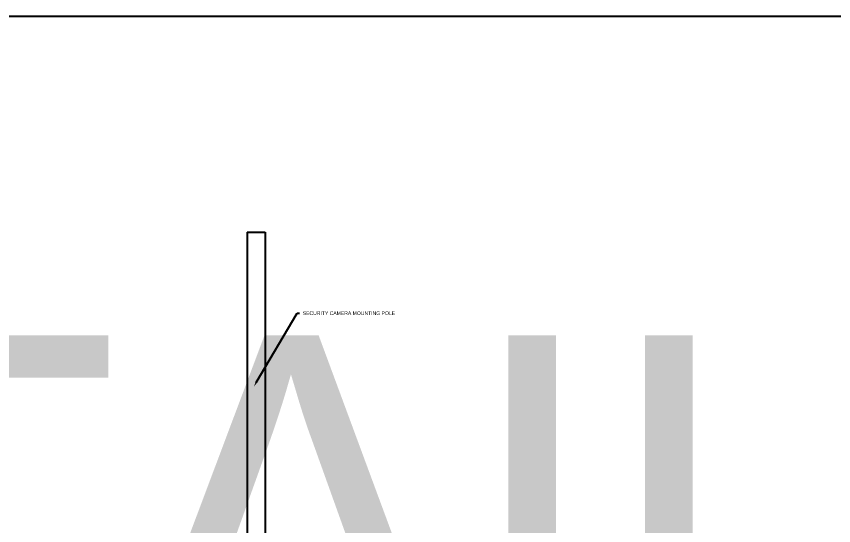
# Model space of a CAD drawing. Header units: feet. Extents: x -18 to 2540, y -48 to 1440.
# Drawn here: x 2130.46 to 2153.07, y 1392.96 to 1407.06 of the extents above; entities that cross this region are included whole.
import ezdxf
from ezdxf import colors
from ezdxf.entities.mleader import LeaderData, LeaderLine
from ezdxf.enums import TextEntityAlignment as Align
from ezdxf.math import Vec2, Vec3

# ---------------------------------------------------------------- set-up
doc = ezdxf.new("R2018")
doc.units = ezdxf.units.FT
doc.header["$MEASUREMENT"] = 0
doc.layers.add('9417_1-3$0$M25-UNISTRUT', color=94, linetype='Continuous')
doc.layers.add('G-ANNO-TEXT', color=1, linetype='Continuous')
doc.layers.add('G-NPLT', color=67, linetype='Continuous', plot=False)
doc.styles.add('NEI-A', font='arial.ttf')

# ---------------------------------------------------------------- blocks, each defined once
blk = doc.blocks.new('DETAIL_TITLE')
at = {"style": 'NEI-A', "flags": 8}
blk.add_attdef('#', text='', height=0.25, dxfattribs=at).set_placement((0.5922, -0.5109), align=Align.MIDDLE_CENTER)
at = {"lineweight": 30, "flags": 104}
blk.add_attdef('DETAIL_TITLE', text='', height=0.25, dxfattribs=at).set_placement((0.9099, -0.5251), align=Align.BOTTOM_LEFT)
at = {"style": 'NEI-A'}
for tag, p in [('SCALE:', (0.9386, -0.7379)), ('1"_=_', (1.5474, -0.7379))]:
    blk.add_attdef(tag, text='', height=0.1094, dxfattribs=at).set_placement(p, align=Align.BOTTOM_LEFT)

msp = doc.modelspace()

# ---------------------------------------------------------------- linework, layer by layer
at = {"layer": '9417_1-3$0$M25-UNISTRUT'}
for p, q in [((2136.85004, 1401.085807), (2137.348586, 1401.085807)), ((2136.85004, 1401.085807), (2136.85004, 1389.11468)), ((2137.348586, 1401.085807), (2137.348586, 1389.11468))]:
    msp.add_line(p, q, dxfattribs=at)
at = {"layer": 'G-NPLT'}
msp.add_line((1987.982256, 1407.063072), (2247.250371, 1407.063072), dxfattribs=at)

# ---------------------------------------------------------------- block references
at = {"layer": 'G-ANNO-TEXT'}
ref = msp.add_blockref('DETAIL_TITLE', (2007.117623, 1398.740013), dxfattribs=dict(at, xscale=2.26283738676726, yscale=2.26283738676726, zscale=2.26283738676726))
lines = msp.add_mtext('{\\LSCADA RACK DETAIL (PLAN VIEW)}', dxfattribs={"layer": '0', "insert": (2009.176571, 1398.230562), "char_height": 10.57518883, "attachment_point": 1})
ref.add_attrib('DETAIL_TITLE', '', (2009.176571, 1398.230562)).embed_mtext(lines)

# ---------------------------------------------------------------- next in the draw order: leaders
ml = msp.add_multileader_mtext('Standard', dxfattribs=at)
ml.set_content('\\A1;SECURITY CAMERA MOUNTING POLE', color=256, style='NEI-A')
ml.set_leader_properties()
ml.build(insert=Vec2(0, 0))
ml.multileader.update_dxf_attribs({"dogleg_length": 0.0625, "arrow_head_size": 0.125})
ctx = ml.context
ctx.base_point, ctx.char_height, ctx.arrow_head_size, ctx.landing_gap_size, ctx.plane_origin = Vec3(2138.29445, 1398.844336), 0.1, 0.125, 0.09, Vec3(2082.754888, 1333.005437)
notes = []
notes.append((ctx, [(1, (1, 1, 0), (2138.23195, 1398.844336), (1, 0), 0.0625, [(1, [(2137.033451, 1396.814149)], 0, [])])]))
ctx.mtext.insert, ctx.mtext.width, ctx.mtext.flow_direction = Vec3(2138.38445, 1398.895189), 3.74869998, 5
ctx.mtext.has_bg_fill, ctx.mtext.bg_color, ctx.mtext.bg_scale_factor, ctx.mtext.bg_transparency, ctx.mtext.use_window_bg_color = 1, -1027028792, 1.5, 0, 1
for ctx, leaders in notes:
    for number, flags, end, landing, length, lines in leaders:
        leader = LeaderData()
        leader.index, (leader.has_last_leader_line, leader.has_dogleg_vector, leader.attachment_direction) = number, flags
        leader.last_leader_point, leader.dogleg_vector, leader.dogleg_length = Vec3(end), Vec3(landing), length
        for number, points, colour, breaks in lines:
            line = LeaderLine()
            line.index, line.vertices, line.color, line.breaks = number, Vec3.list(points), colors.encode_raw_color(colour), breaks
            leader.lines.append(line)
        ctx.leaders.append(leader)

doc.saveas('drawing.dxf')
